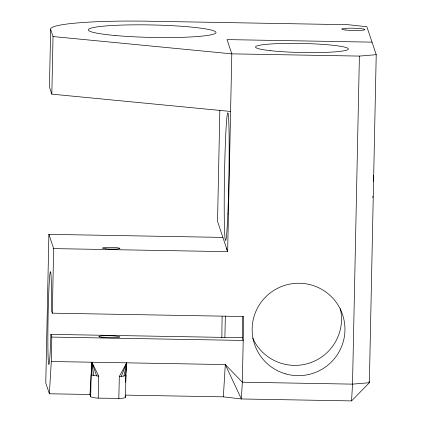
<?xml version="1.0" encoding="UTF-8"?>
<svg xmlns="http://www.w3.org/2000/svg" width="422" height="422" viewBox="0 0 422 422"><rect width="100%" height="100%" fill="white"/><g stroke="black" fill="none" stroke-linecap="round" stroke-linejoin="round"><path stroke-width="0.63" d="M98.701 376.134L91.89 375.1L91.89 362.224L98.701 376.134L98.242 398.157L120.792 398.405A17.413 1.699 1.2 0 0 125.487 397.281L125.946 375.258L123.904 376.071L119.305 376.493L118.84 398.521M225.353 316.052L224.889 337.415M242.75 316.358L242.291 337.721L243.204 340.443L51.806 337.088L50.893 334.366L242.291 337.721M125.418 395.119L223.359 396.838L241.368 398.969L351.568 400.9L369.356 382.722L376.224 54.686L366.882 26.744L348.187 24.719L148.813 21.221A101.575 9.912 1.2 0 0 50.651 29.419L49.443 87.016L51.827 94.143L230.591 111.45M222.89 237.401L48.889 234.352L45.776 383.065L49.358 393.784L89.96 394.496L90.688 396.675A17.413 1.699 1.2 0 0 96.19 397.972L98.242 398.157M51.827 94.143L53.035 36.545L50.651 29.419M49.358 393.784L51.294 361.512L51.806 337.088M51.294 361.512L225.29 364.566L241.368 398.969L242.328 382.195L243.7 316.526L52.307 313.171L53.657 248.605L48.889 234.352M90.688 396.675L91.147 374.646L91.89 375.1M219.841 110.195L217.552 221.439L227.653 251.66L53.657 248.605M226.44 249.333L226.461 248.094M227.653 251.66L231.799 53.852L227.031 39.599L372.03 42.142M376.224 54.686L359.396 56.089L352.523 384.131L351.568 400.9M89.96 394.496L91.89 362.224L96.649 375.944M125.524 382.3L126.69 362.836L119.305 376.493M223.359 396.838L225.29 364.566L242.328 382.195L352.523 384.131L369.356 382.722L368.955 381.53M125.503 375.691L126.69 362.836L121.256 376.377M123.904 376.071L126.69 362.836M359.396 56.089L231.799 53.852L53.035 36.545M125.123 396.195L125.487 397.281M52.307 313.171L51.394 310.45A46.436 1.614 -89 0 0 49.59 277.539A46.436 1.614 -89 0 0 48.002 353.235A46.436 1.614 -89 0 0 50.893 334.366M91.89 362.224L93.763 375.543M373.364 175.457A46.436 1.614 -89 0 1 373.27 181.233M372.895 196.241A46.436 1.614 -89 0 1 372.853 197.554M340.332 308.63A46.436 46.183 -18.5 0 1 252.746 338.18M221.872 337.727A46.436 1.614 -89 0 1 222.141 316.495M285.61 373.871A46.436 46.183 -18.5 0 0 343.619 318.278A46.436 46.183 -18.5 0 0 266.424 296.207A46.436 46.183 -18.5 0 0 285.61 373.871M115.085 35.501A63.849 6.23 1.2 0 0 215.689 33.116A63.849 6.23 1.2 0 0 125.677 24.977A63.849 6.23 1.2 0 0 115.085 35.501M270.185 50.645A46.436 4.531 1.2 0 0 347.127 49.965A46.436 4.531 1.2 0 0 288.432 43.382A46.436 4.531 1.2 0 0 270.185 50.645M102.208 337.342A10.45 1.018 1.2 0 0 119.521 337.189A10.45 1.018 1.2 0 0 106.312 335.706A10.45 1.018 1.2 0 0 102.208 337.342M345.402 30.004A11.61 1.134 1.2 0 0 364.64 29.835A11.61 1.134 1.2 0 0 349.965 28.19A11.61 1.134 1.2 0 0 345.402 30.004M105.252 248.758A8.709 0.849 1.2 0 0 119.679 248.632A8.709 0.849 1.2 0 0 108.676 247.397A8.709 0.849 1.2 0 0 105.252 248.758M227.843 213.864A63.849 2.216 -89 0 0 228.022 113.143A63.849 2.216 -89 0 0 224.214 203.003A63.849 2.216 -89 0 0 227.843 213.864"/></g></svg>
